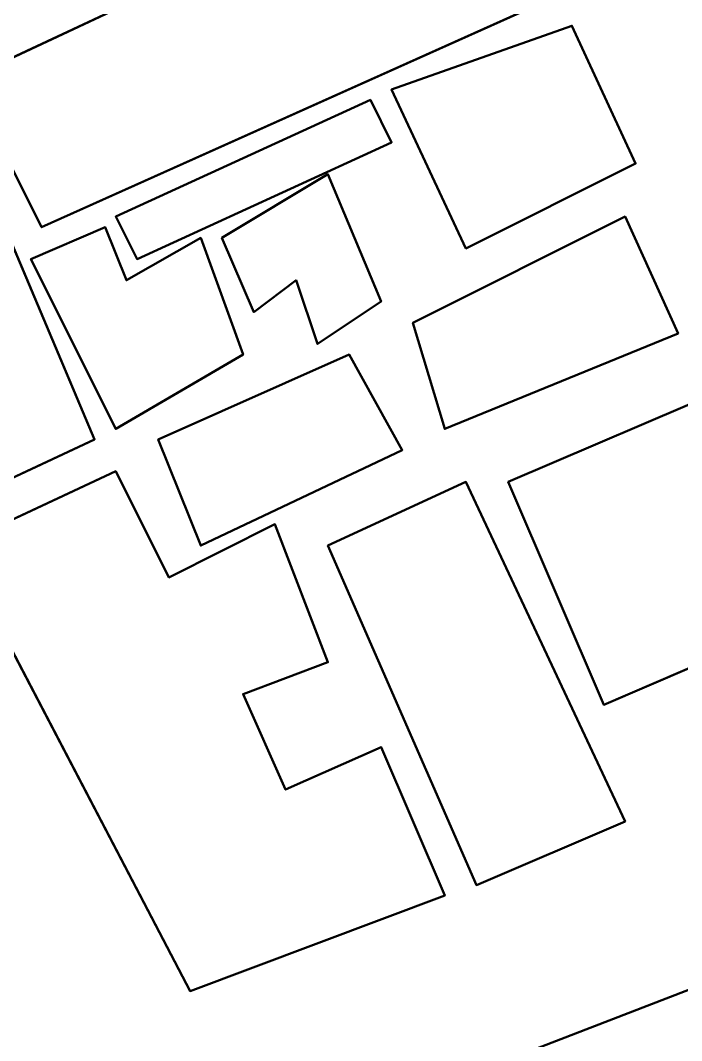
# Model space of a CAD drawing. Header units: metres. Extents: x -246 to 254, y -250 to 250.
# Drawn here: x -112.5 to -81.33, y 81.17 to 129.25 of the extents above; entities that cross this region are included whole.
import ezdxf

# ---------------------------------------------------------------- set-up
doc = ezdxf.new("R2010")
doc.units = ezdxf.units.M
doc.header["$LTSCALE"] = 5.08
doc.layers.add('一般', color=7, linetype='Continuous', lineweight=5)

# ---------------------------------------------------------------- blocks, each defined once
blk = doc.blocks.new('市街地地図 (3D)')
at = {"layer": '一般', "color": 31, "linetype": 'Continuous', "lineweight": 50}
for points, invisible_edges in [([(-144, 168.5, 3), (-142, 164, 3), (-135, 167.5, 3), (-137.5, 172, 3)], 8), ([(-144, 168.5), (-142, 164), (-135, 167.5), (-137.5, 172)], 8), ([(-125.5, 169.5, 5.4), (-141.5, 162, 5.4), (-138, 155, 5.4), (-125.5, 169.5, 5.4)], 12), ([(-125.5, 169.5), (-141.5, 162), (-138, 155), (-125.5, 169.5)], 12), ([(-138, 155, 5.4), (-113.5, 166, 5.4), (-125.5, 169.5, 5.4), (-138, 155, 5.4)], 14), ([(-138, 155), (-113.5, 166), (-125.5, 169.5), (-138, 155)], 14), ([(-121.5, 161.5, 6), (-118, 154, 6), (-110, 158, 6), (-113, 164.5, 6)], 8), ([(-121.5, 161.5), (-118, 154), (-110, 158), (-113, 164.5)], 8), ([(-134.5, 155.5, 4), (-133.5, 153.5, 4), (-121.5, 159, 4), (-122.5, 161, 4)], 8), ([(-134.5, 155.5), (-133.5, 153.5), (-121.5, 159), (-122.5, 161)], 8), ([(-148.5, 154.5, 6), (-143, 141.5, 6), (-135.5, 145, 6), (-141, 158, 6)], 8), ([(-148.5, 154.5), (-143, 141.5), (-135.5, 145), (-141, 158)], 8), ([(-124.5, 157.5, 3), (-126, 152.5, 3), (-129.5, 154.5, 3), (-124.5, 157.5, 3)], 11), ([(-124.5, 157.5), (-126, 152.5), (-129.5, 154.5), (-124.5, 157.5)], 11), ([(-124.5, 157.5, 3), (-122, 151.5, 3), (-126, 152.5, 3), (-124.5, 157.5, 3)], 14), ([(-124.5, 157.5), (-122, 151.5), (-126, 152.5), (-124.5, 157.5)], 14), ([(-120.5, 150.5, 4.8), (-119, 145.5, 4.8), (-108, 150, 4.8), (-110.5, 155.5, 4.8)], 8), ([(-120.5, 150.5), (-119, 145.5), (-108, 150), (-110.5, 155.5)], 8), ([(-134, 152.5, 3), (-135, 155, 3), (-138.5, 153.5, 3), (-134, 152.5, 3)], 12), ([(-134, 152.5), (-135, 155), (-138.5, 153.5), (-134, 152.5)], 12), ([(-128.5, 149, 3), (-130.5, 154.5, 3), (-134, 152.5, 3), (-128.5, 149, 3)], 12), ([(-128.5, 149), (-130.5, 154.5), (-134, 152.5), (-128.5, 149)], 12), ([(-126, 152.5, 3), (-128, 151, 3), (-129.5, 154.5, 3), (-126, 152.5, 3)], 12), ([(-126, 152.5), (-128, 151), (-129.5, 154.5), (-126, 152.5)], 12), ([(-134, 152.5, 3), (-138.5, 153.5, 3), (-134.5, 145.5, 3), (-134, 152.5, 3)], 13), ([(-134, 152.5), (-138.5, 153.5), (-134.5, 145.5), (-134, 152.5)], 13), ([(-134.5, 145.5, 3), (-128.5, 149, 3), (-134, 152.5, 3), (-134.5, 145.5, 3)], 14), ([(-134.5, 145.5), (-128.5, 149), (-134, 152.5), (-134.5, 145.5)], 14), ([(-122, 151.5, 3), (-125, 149.5, 3), (-126, 152.5, 3), (-122, 151.5, 3)], 12), ([(-122, 151.5), (-125, 149.5), (-126, 152.5), (-122, 151.5)], 12), ([(-132.5, 145, 3), (-130.5, 140, 3), (-121, 144.5, 3), (-123.5, 149, 3)], 8), ([(-132.5, 145), (-130.5, 140), (-121, 144.5), (-123.5, 149)], 8), ([(-116, 143, 5.7), (-111.5, 132.5, 5.7), (-101, 137, 5.7), (-105.5, 147.5, 5.7)], 8), ([(-116, 143), (-111.5, 132.5), (-101, 137), (-105.5, 147.5)], 8), ([(-132, 138.5, 5.7), (-134.5, 143.5, 5.7), (-142, 140, 5.7), (-132, 138.5, 5.7)], 12), ([(-132, 138.5), (-134.5, 143.5), (-142, 140), (-132, 138.5)], 12), ([(-124.5, 140, 6), (-117.5, 124, 6), (-110.5, 127, 6), (-118, 143, 6)], 8), ([(-124.5, 140), (-117.5, 124), (-110.5, 127), (-118, 143)], 8), ([(-128.5, 133, 5.7), (-127, 141, 5.7), (-132, 138.5, 5.7), (-128.5, 133, 5.7)], 13), ([(-128.5, 133), (-127, 141), (-132, 138.5), (-128.5, 133)], 13), ([(-128.5, 133, 5.7), (-124.5, 134.5, 5.7), (-127, 141, 5.7), (-128.5, 133, 5.7)], 12), ([(-128.5, 133), (-124.5, 134.5), (-127, 141), (-128.5, 133)], 12), ([(-142, 140, 5.7), (-131, 119, 5.7), (-126.5, 128.5, 5.7), (-142, 140, 5.7)], 14), ([(-142, 140, 5.7), (-126.5, 128.5, 5.7), (-132, 138.5, 5.7), (-142, 140, 5.7)], 15), ([(-142, 140), (-131, 119), (-126.5, 128.5), (-142, 140)], 14), ([(-142, 140), (-126.5, 128.5), (-132, 138.5), (-142, 140)], 15), ([(-126.5, 128.5, 5.7), (-128.5, 133, 5.7), (-132, 138.5, 5.7), (-126.5, 128.5, 5.7)], 14), ([(-126.5, 128.5), (-128.5, 133), (-132, 138.5), (-126.5, 128.5)], 14), ([(-119, 123.5, 5.7), (-122, 130.5, 5.7), (-126.5, 128.5, 5.7), (-119, 123.5, 5.7)], 12), ([(-119, 123.5), (-122, 130.5), (-126.5, 128.5), (-119, 123.5)], 12), ([(-131, 119, 5.7), (-119, 123.5, 5.7), (-126.5, 128.5, 5.7), (-131, 119, 5.7)], 14), ([(-131, 119), (-119, 123.5), (-126.5, 128.5), (-131, 119)], 14), ([(-118, 115, 14.5), (-111.5, 98, 14.5), (-97, 104.5, 14.5), (-102.5, 121, 14.5)], 8), ([(-118, 115), (-111.5, 98), (-97, 104.5), (-102.5, 121)], 8)]:
    blk.add_3dface(points, dxfattribs=dict(at, invisible_edges=invisible_edges))
for points in [[(-125.5, 169.5), (-125.5, 169.5, 5.4), (-141.5, 162, 5.4), (-141.5, 162)], [(-142, 164), (-142, 164, 3), (-135, 167.5, 3), (-135, 167.5)], [(-138, 155), (-138, 155, 5.4), (-113.5, 166, 5.4), (-113.5, 166)], [(-113, 164.5), (-113, 164.5, 6), (-121.5, 161.5, 6), (-121.5, 161.5)], [(-110, 158), (-110, 158, 6), (-113, 164.5, 6), (-113, 164.5)], [(-141.5, 162), (-141.5, 162, 5.4), (-138, 155, 5.4), (-138, 155)], [(-121.5, 161.5), (-121.5, 161.5, 6), (-118, 154, 6), (-118, 154)], [(-122.5, 161), (-122.5, 161, 4), (-134.5, 155.5, 4), (-134.5, 155.5)], [(-121.5, 159), (-121.5, 159, 4), (-122.5, 161, 4), (-122.5, 161)], [(-133.5, 153.5), (-133.5, 153.5, 4), (-121.5, 159, 4), (-121.5, 159)], [(-135.5, 145), (-135.5, 145, 6), (-141, 158, 6), (-141, 158)], [(-118, 154), (-118, 154, 6), (-110, 158, 6), (-110, 158)], [(-124.5, 157.5), (-124.5, 157.5, 3), (-129.5, 154.5, 3), (-129.5, 154.5)], [(-122, 151.5), (-122, 151.5, 3), (-124.5, 157.5, 3), (-124.5, 157.5)], [(-134.5, 155.5), (-134.5, 155.5, 4), (-133.5, 153.5, 4), (-133.5, 153.5)], [(-110.5, 155.5), (-110.5, 155.5, 4.8), (-120.5, 150.5, 4.8), (-120.5, 150.5)], [(-108, 150), (-108, 150, 4.8), (-110.5, 155.5, 4.8), (-110.5, 155.5)], [(-135, 155), (-135, 155, 3), (-138.5, 153.5, 3), (-138.5, 153.5)], [(-134, 152.5), (-134, 152.5, 3), (-135, 155, 3), (-135, 155)], [(-130.5, 154.5), (-130.5, 154.5, 3), (-134, 152.5, 3), (-134, 152.5)], [(-128.5, 149), (-128.5, 149, 3), (-130.5, 154.5, 3), (-130.5, 154.5)], [(-129.5, 154.5), (-129.5, 154.5, 3), (-128, 151, 3), (-128, 151)], [(-138.5, 153.5), (-138.5, 153.5, 3), (-134.5, 145.5, 3), (-134.5, 145.5)], [(-128, 151), (-128, 151, 3), (-126, 152.5, 3), (-126, 152.5)], [(-126, 152.5), (-126, 152.5, 3), (-125, 149.5, 3), (-125, 149.5)], [(-125, 149.5), (-125, 149.5, 3), (-122, 151.5, 3), (-122, 151.5)], [(-120.5, 150.5), (-120.5, 150.5, 4.8), (-119, 145.5, 4.8), (-119, 145.5)], [(-119, 145.5), (-119, 145.5, 4.8), (-108, 150, 4.8), (-108, 150)], [(-134.5, 145.5), (-134.5, 145.5, 3), (-128.5, 149, 3), (-128.5, 149)], [(-123.5, 149), (-123.5, 149, 3), (-132.5, 145, 3), (-132.5, 145)], [(-121, 144.5), (-121, 144.5, 3), (-123.5, 149, 3), (-123.5, 149)], [(-105.5, 147.5), (-105.5, 147.5, 5.7), (-116, 143, 5.7), (-116, 143)], [(-143, 141.5), (-143, 141.5, 6), (-135.5, 145, 6), (-135.5, 145)], [(-132.5, 145), (-132.5, 145, 3), (-130.5, 140, 3), (-130.5, 140)], [(-130.5, 140), (-130.5, 140, 3), (-121, 144.5, 3), (-121, 144.5)], [(-134.5, 143.5), (-134.5, 143.5, 5.7), (-142, 140, 5.7), (-142, 140)], [(-132, 138.5), (-132, 138.5, 5.7), (-134.5, 143.5, 5.7), (-134.5, 143.5)], [(-118, 143), (-118, 143, 6), (-124.5, 140, 6), (-124.5, 140)], [(-110.5, 127), (-110.5, 127, 6), (-118, 143, 6), (-118, 143)], [(-116, 143), (-116, 143, 5.7), (-111.5, 132.5, 5.7), (-111.5, 132.5)], [(-127, 141), (-127, 141, 5.7), (-132, 138.5, 5.7), (-132, 138.5)], [(-124.5, 134.5), (-124.5, 134.5, 5.7), (-127, 141, 5.7), (-127, 141)], [(-142, 140), (-142, 140, 5.7), (-131, 119, 5.7), (-131, 119)], [(-124.5, 140), (-124.5, 140, 6), (-117.5, 124, 6), (-117.5, 124)], [(-111.5, 132.5), (-111.5, 132.5, 5.7), (-101, 137, 5.7), (-101, 137)], [(-128.5, 133), (-128.5, 133, 5.7), (-124.5, 134.5, 5.7), (-124.5, 134.5)], [(-126.5, 128.5), (-126.5, 128.5, 5.7), (-128.5, 133, 5.7), (-128.5, 133)], [(-122, 130.5), (-122, 130.5, 5.7), (-126.5, 128.5, 5.7), (-126.5, 128.5)], [(-119, 123.5), (-119, 123.5, 5.7), (-122, 130.5, 5.7), (-122, 130.5)], [(-117.5, 124), (-117.5, 124, 6), (-110.5, 127, 6), (-110.5, 127)], [(-131, 119), (-131, 119, 5.7), (-119, 123.5, 5.7), (-119, 123.5)], [(-102.5, 121), (-102.5, 121, 14.5), (-118, 115, 14.5), (-118, 115)]]:
    blk.add_3dface(points, dxfattribs=at)
blk = doc.blocks.new('アーケイド (3D)')
at = {"layer": '一般', "color": 1}
blk.add_blockref('市街地地図 (3D)', (0, 0), dxfattribs=at)
blk = doc.blocks.new('敷地 (3D)')
at = {"layer": '一般', "color": 19, "linetype": 'Continuous', "lineweight": 50}
for points in [[(-272.5, 285.5, 0.1), (227.5, 285.5, 0.1), (227.5, -214.5, 0.1), (-272.5, -214.5, 0.1)], [(-272.5, 285.5), (227.5, 285.5), (227.5, -214.5), (-272.5, -214.5)]]:
    blk.add_3dface(points, dxfattribs=at)
blk = doc.blocks.new('高層建築・集合住宅 (3D)')
at = {"layer": '一般', "color": 7}
for name, p in [('敷地 (3D)', (0, 0)), ('アーケイド (3D)', (0, 0, 2.4)), ('市街地地図 (3D)', (0, 0))]:
    blk.add_blockref(name, p, dxfattribs=at)
at = {"layer": '一般', "color": 1}
for name, p in [('アーケイド (3D)', (0, 0, 2.4)), ('市街地地図 (3D)', (0, 0)), ('アーケイド (3D)', (0, 0, 2.4)), ('市街地地図 (3D)', (0, 0))]:
    blk.add_blockref(name, p, dxfattribs=at)
at = {"layer": '一般', "color": 31}
for name, p in [('アーケイド (3D)', (0, 0, 2.4)), ('市街地地図 (3D)', (0, 0))]:
    blk.add_blockref(name, p, dxfattribs=at)

msp = doc.modelspace()

# ---------------------------------------------------------------- block references
at = {"layer": '一般', "color": 7}
for name, p in [('高層建築・集合住宅 (3D)', (26.5, -35.5)), ('アーケイド (3D)', (26.5, -35.5, 2.4)), ('市街地地図 (3D)', (26.5, -35.5))]:
    msp.add_blockref(name, p, dxfattribs=at)

doc.saveas('drawing.dxf')
